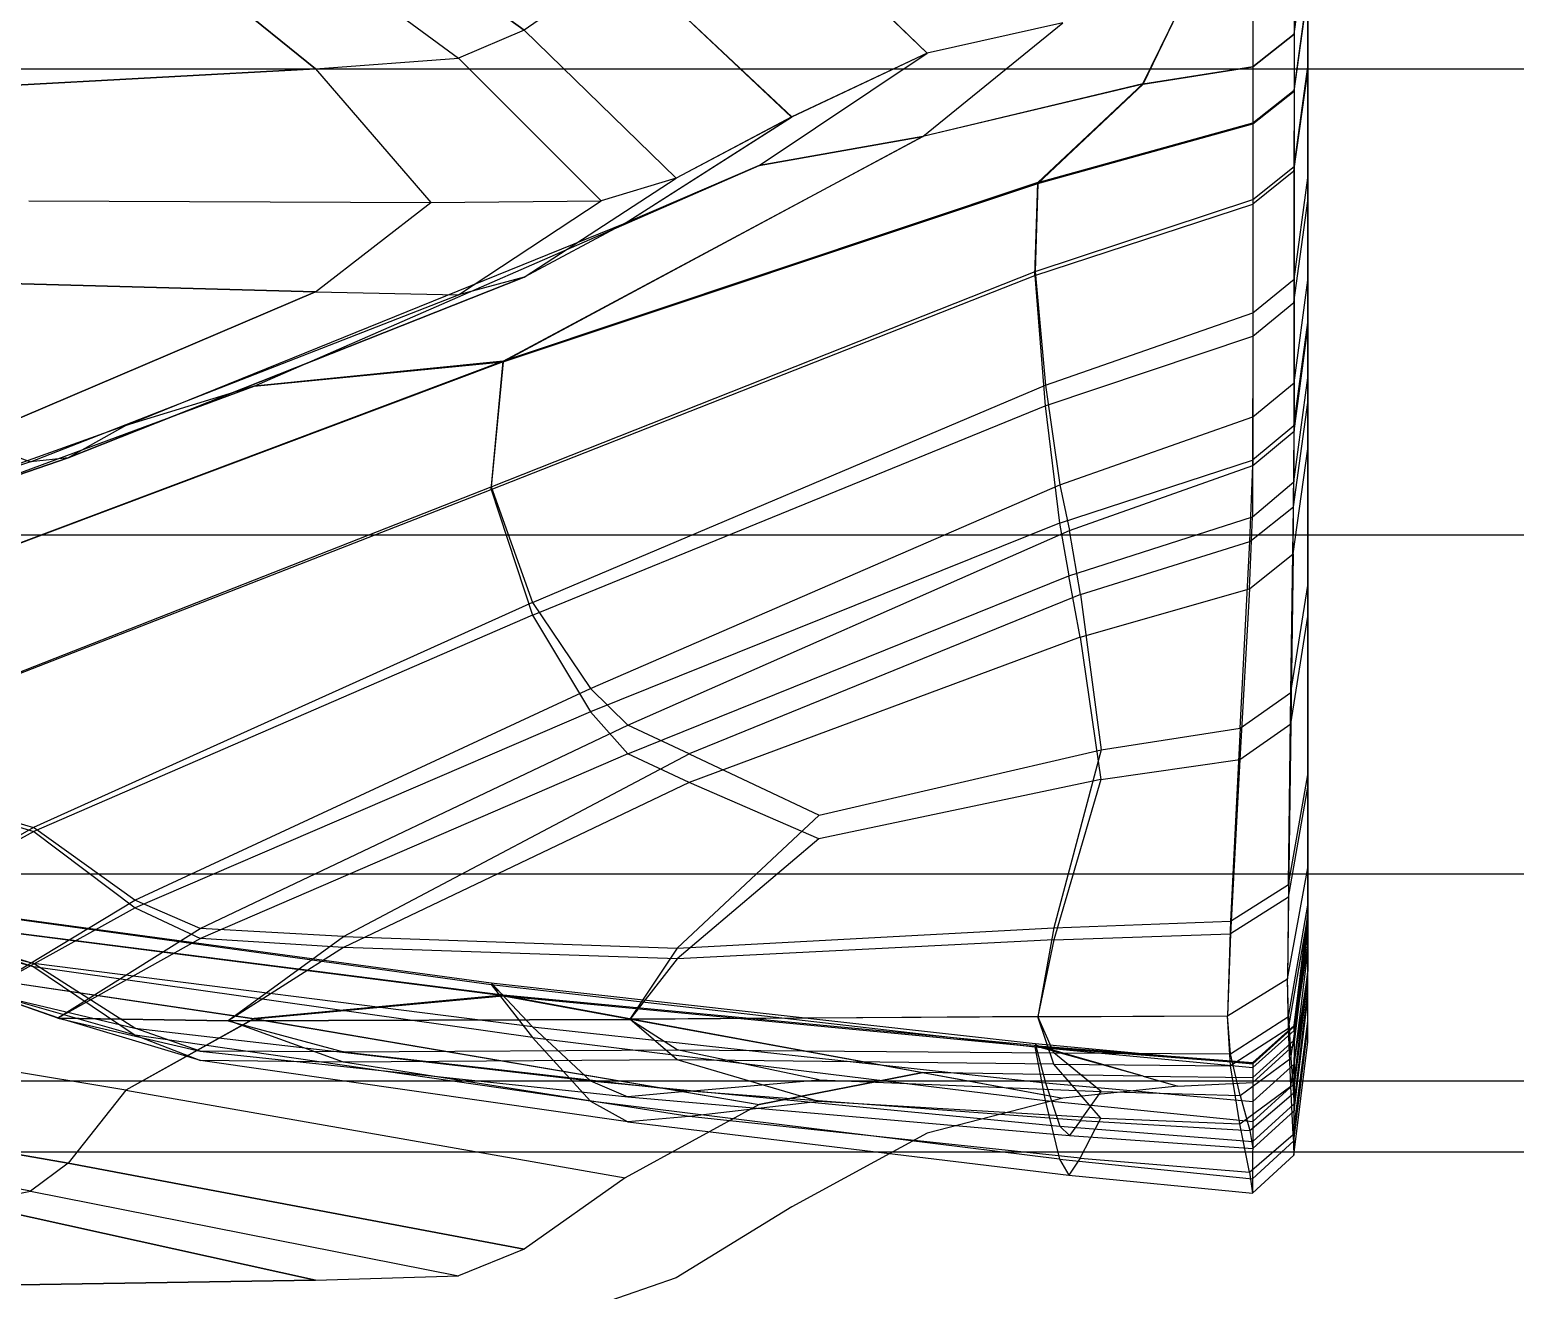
# Model space of a CAD drawing. Extents: x 11992 to 29481, y -6727 to 6811.
# Drawn here: x 12623.422 to 12627.122, y 1259.784 to 1262.924 of the extents above; entities that cross this region are included whole.
import ezdxf

# ---------------------------------------------------------------- set-up
doc = ezdxf.new("R2010")
doc.units = 0
doc.header["$MEASUREMENT"] = 0
doc.layers.get('0').update_dxf_attribs({"color": 8, "linetype": 'CONTINUOUS'})

msp = doc.modelspace()

# ---------------------------------------------------------------- linework, layer by layer
for p, q in [((12626.6047, 1264.8238, -1731.8398), (12626.6047, 1262.7319, -1732.2817)), ((12626.6047, 1264.2814, -1732.6739), (12626.6047, 1262.616, -1732.4489)), ((12626.6047, 1263.8358, -1748.8061), (12626.6047, 1262.497, -1749.0289)), ((12624.653, 1262.9228, -1751.149), (12623.5172, 1263.743, -1752.1422)), ((12623.5172, 1263.743, -1728.7237), (12624.653, 1262.9228, -1729.7169)), ((12623.4237, 1263.6333, -1752.09), (12624.4899, 1262.853, -1751.1603)), ((12623.4237, 1263.6333, -1728.7759), (12624.4899, 1262.853, -1729.7055)), ((12626.6047, 1263.5318, -1748.528), (12626.6047, 1261.8798, -1748.2073)), ((12623.2707, 1263.5244, -1751.9628), (12624.1333, 1262.8261, -1751.1358)), ((12624.1333, 1262.8261, -1729.73), (12623.2707, 1263.5244, -1728.903)), ((12626.6047, 1262.4346, -1732.849), (12626.6047, 1263.3649, -1734.2878)), ((12626.6047, 1263.2957, -1746.5831), (12626.6047, 1262.1945, -1748.7839)), ((12625.2381, 1263.2686, -1729.8384), (12625.6572, 1262.8654, -1730.3941)), ((12625.2381, 1263.2683, -1751.0275), (12625.6572, 1262.8654, -1750.4718)), ((12626.6047, 1262.8199, -1749.3242), (12626.6047, 1263.2395, -1749.1103)), ((12626.5709, 1262.9131, -1750.0904), (12626.6047, 1263.1563, -1749.9549)), ((12626.5709, 1262.9124, -1730.7753), (12626.6047, 1263.1558, -1730.9107)), ((12624.9048, 1263.0962, -1729.772), (12624.653, 1262.9228, -1729.7169)), ((12624.9048, 1263.0962, -1751.0939), (12624.653, 1262.9228, -1751.149)), ((12624.9048, 1263.0962, -1729.772), (12625.3196, 1262.7064, -1730.3022)), ((12624.9048, 1263.0962, -1751.0939), (12625.3192, 1262.7061, -1750.5637)), ((12626.5709, 1263.0556, -1750.3619), (12626.5709, 1262.7731, -1749.7753)), ((12626.5709, 1263.0556, -1730.5039), (12626.5709, 1261.9241, -1732.1356)), ((12626.5709, 1262.7731, -1749.7753), (12626.6047, 1263.0185, -1749.6441)), ((12626.5709, 1262.7707, -1731.0898), (12626.6047, 1263.0161, -1731.2209)), ((12626.4683, 1262.9751, -1730.4575), (12626.4683, 1261.8383, -1732.0968)), ((12626.4683, 1262.9751, -1750.4084), (12626.4683, 1262.6913, -1749.819)), ((12625.6463, 1262.6577, -1731.0561), (12625.9948, 1262.941, -1730.4378)), ((12625.6463, 1262.658, -1749.8097), (12625.9948, 1262.941, -1750.4281)), ((12625.9948, 1262.941, -1750.4281), (12625.6572, 1262.8654, -1750.4718)), ((12625.9948, 1262.941, -1730.4378), (12625.6572, 1262.8654, -1730.3941)), ((12626.1942, 1262.7884, -1750.0541), (12626.2814, 1262.9667, -1750.4133)), ((12626.1946, 1262.7879, -1730.8116), (12626.2814, 1262.9667, -1730.4526)), ((12626.6047, 1262.4939, -1748.4178), (12626.6047, 1262.9505, -1747.7542)), ((12624.653, 1262.9228, -1751.149), (12624.4899, 1262.853, -1751.1603)), ((12624.653, 1262.9228, -1729.7169), (12624.4899, 1262.853, -1729.7055)), ((12624.653, 1262.9228, -1751.149), (12625.0316, 1262.5535, -1750.6518)), ((12624.653, 1262.9228, -1729.7169), (12625.0316, 1262.5535, -1730.2141)), ((12626.4683, 1262.8318, -1750.1356), (12626.5709, 1262.9131, -1750.0904)), ((12626.4683, 1262.8313, -1730.7301), (12626.5709, 1262.9124, -1730.7753)), ((12626.6047, 1261.9146, -1747.084), (12626.6047, 1262.9116, -1745.662)), ((12625.2381, 1262.5857, -1749.8448), (12625.6572, 1262.8654, -1750.4718)), ((12625.2381, 1262.5855, -1731.021), (12625.6572, 1262.8654, -1730.3941)), ((12625.6572, 1262.8654, -1750.4718), (12625.3192, 1262.7061, -1750.5637)), ((12625.6572, 1262.8654, -1730.3941), (12625.3196, 1262.7064, -1730.3022)), ((12623.3012, 1262.7812, -1729.7818), (12624.1333, 1262.8261, -1729.73)), ((12624.1333, 1262.8261, -1751.1358), (12623.3012, 1262.7812, -1751.084)), ((12624.1333, 1262.8261, -1751.1358), (12624.4899, 1262.853, -1751.1603)), ((12624.1333, 1262.8261, -1729.73), (12624.4899, 1262.853, -1729.7055)), ((12624.1333, 1262.8261, -1751.1358), (12624.4208, 1262.493, -1750.6867)), ((12624.1333, 1262.8261, -1729.73), (12624.4208, 1262.493, -1730.1792)), ((12624.4899, 1262.853, -1751.1603), (12624.8452, 1262.497, -1750.6844)), ((12624.4899, 1262.853, -1729.7055), (12624.8452, 1262.4973, -1730.1815)), ((12626.1942, 1262.7884, -1750.0541), (12626.4683, 1262.8318, -1750.1356)), ((12626.1946, 1262.7879, -1730.8116), (12626.4683, 1262.8313, -1730.7301)), ((12626.5709, 1262.5833, -1731.4136), (12626.6047, 1262.8313, -1731.5402)), ((12626.6047, 1262.8313, -1731.5402), (12626.6047, 1262.3001, -1732.0808)), ((12651.3116, 1262.8249, -1730.3704), (12606.3119, 1262.8249, -1730.3704)), ((12651.3116, 1262.8249, -1750.4951), (12606.3119, 1262.8249, -1750.4951)), ((12626.5704, 1262.5717, -1749.4508), (12626.6047, 1262.8199, -1749.3242)), ((12626.1942, 1262.7884, -1750.0541), (12625.6463, 1262.658, -1749.8097)), ((12626.1946, 1262.7879, -1730.8116), (12625.6463, 1262.6577, -1731.0561)), ((12626.1942, 1262.7884, -1750.0541), (12625.9329, 1262.543, -1749.4781)), ((12626.1946, 1262.7879, -1730.8116), (12625.9329, 1262.5409, -1731.387)), ((12626.4683, 1262.6913, -1749.819), (12626.5709, 1262.7731, -1749.7753)), ((12626.4683, 1262.689, -1731.0461), (12626.5709, 1262.7707, -1731.0898)), ((12626.5709, 1262.7731, -1749.7753), (12626.5704, 1262.5717, -1749.4508)), ((12626.6047, 1262.647, -1744.5653), (12626.6047, 1262.7307, -1745.1285)), ((12624.9048, 1262.442, -1730.9051), (12625.3196, 1262.7064, -1730.3022)), ((12624.9048, 1262.442, -1749.9608), (12625.3192, 1262.7061, -1750.5637)), ((12625.3196, 1262.7064, -1730.3022), (12625.0316, 1262.5535, -1730.2141)), ((12625.3192, 1262.7061, -1750.5637), (12625.0316, 1262.5535, -1750.6518)), ((12625.9329, 1262.543, -1749.4781), (12626.4683, 1262.6913, -1749.819)), ((12625.9329, 1262.5409, -1731.387), (12626.4683, 1262.689, -1731.0461)), ((12626.4683, 1262.6913, -1749.819), (12626.4679, 1262.4892, -1749.493)), ((12624.6006, 1262.0977, -1748.4554), (12625.6463, 1262.658, -1749.8097)), ((12625.6463, 1262.6577, -1731.0561), (12624.6006, 1262.0967, -1732.4097)), ((12625.6463, 1262.658, -1749.8097), (12625.2381, 1262.5857, -1749.8448)), ((12625.2381, 1262.5855, -1731.021), (12625.6463, 1262.6577, -1731.0561)), ((12626.6047, 1260.9306, -1738.0381), (12626.6047, 1262.6274, -1739.8551)), ((12626.6047, 1260.7191, -1741.4425), (12626.6047, 1262.6251, -1741.0111)), ((12626.6047, 1262.5843, -1740.4329), (12626.6047, 1262.6165, -1739.5156)), ((12623.9807, 1262.0355, -1748.4642), (12625.2381, 1262.5857, -1749.8448)), ((12623.9807, 1262.0355, -1732.4015), (12625.2381, 1262.5855, -1731.021)), ((12625.2381, 1262.5857, -1749.8448), (12624.9048, 1262.442, -1749.9608)), ((12625.2381, 1262.5855, -1731.021), (12624.9048, 1262.442, -1730.9051)), ((12626.5704, 1262.5717, -1749.4508), (12626.4679, 1262.4892, -1749.493)), ((12626.4683, 1262.5006, -1731.3714), (12626.5709, 1262.5833, -1731.4136)), ((12626.5704, 1262.5717, -1749.4508), (12626.5704, 1261.7973, -1748.7311)), ((12626.6047, 1262.595, -1740.1602), (12626.6047, 1261.1919, -1739.8082)), ((12626.6047, 1261.8256, -1740.7176), (12626.6047, 1262.5943, -1740.7057)), ((12625.9329, 1262.543, -1749.4781), (12624.6006, 1262.0977, -1748.4554)), ((12624.6006, 1262.0967, -1732.4097), (12625.9329, 1262.5409, -1731.387)), ((12624.653, 1262.3075, -1750.0833), (12625.0316, 1262.5535, -1750.6518)), ((12624.653, 1262.3077, -1730.7825), (12625.0316, 1262.5535, -1730.2141)), ((12625.0316, 1262.5535, -1730.2141), (12624.8452, 1262.4973, -1730.1815)), ((12625.0316, 1262.5535, -1750.6518), (12624.8452, 1262.497, -1750.6844)), ((12625.9252, 1262.3113, -1749.082), (12625.9329, 1262.543, -1749.4781)), ((12625.9329, 1262.5409, -1731.387), (12625.9257, 1262.3218, -1731.7824)), ((12626.5709, 1262.3027, -1731.7127), (12626.6047, 1262.5547, -1731.8351)), ((12626.6047, 1261.7844, -1743.6911), (12626.6047, 1262.555, -1743.5551)), ((12626.6047, 1262.5416, -1741.6993), (12626.6047, 1260.7437, -1745.0121)), ((12623.4194, 1262.4977, -1750.6839), (12624.4208, 1262.493, -1750.6867)), ((12623.4194, 1262.4977, -1730.1819), (12624.4208, 1262.493, -1730.1792)), ((12624.1333, 1262.2705, -1730.6921), (12624.4208, 1262.493, -1730.1792)), ((12624.1333, 1262.2705, -1750.1738), (12624.4208, 1262.493, -1750.6867)), ((12624.4208, 1262.493, -1730.1792), (12624.8452, 1262.4973, -1730.1815)), ((12624.4208, 1262.493, -1750.6867), (12624.8452, 1262.497, -1750.6844)), ((12624.4899, 1262.2629, -1730.7276), (12624.8452, 1262.4973, -1730.1815)), ((12624.4899, 1262.2629, -1750.1382), (12624.8452, 1262.497, -1750.6844)), ((12625.9257, 1262.3218, -1731.7824), (12626.4683, 1262.5006, -1731.3714)), ((12626.5704, 1262.2443, -1749.1513), (12626.6047, 1262.497, -1749.0289)), ((12626.6047, 1262.4975, -1739.1392), (12626.6047, 1260.7144, -1735.843)), ((12625.9252, 1262.3113, -1749.082), (12626.4679, 1262.4892, -1749.493)), ((12626.4679, 1262.4892, -1749.493), (12626.4679, 1262.1601, -1749.1921)), ((12626.6047, 1262.4925, -1737.2803), (12626.6047, 1261.3033, -1735.3559)), ((12626.6047, 1261.037, -1746.2274), (12626.6047, 1262.4777, -1742.598)), ((12623.6612, 1261.9379, -1748.6516), (12624.9048, 1262.442, -1749.9608)), ((12623.6612, 1261.9379, -1732.2142), (12624.9048, 1262.442, -1730.9051)), ((12624.9048, 1262.442, -1730.9051), (12624.653, 1262.3077, -1730.7825)), ((12624.9048, 1262.442, -1749.9608), (12624.653, 1262.3075, -1750.0833)), ((12624.571, 1261.7849, -1733.0153), (12625.9257, 1262.3218, -1731.7824)), ((12624.571, 1261.7784, -1747.8491), (12625.9252, 1262.3113, -1749.082)), ((12625.9252, 1262.3113, -1749.082), (12625.951, 1261.9866, -1748.7869)), ((12625.9257, 1262.3218, -1731.7824), (12625.9515, 1262.0383, -1732.0773)), ((12623.3012, 1262.2932, -1750.2386), (12624.1333, 1262.2705, -1750.1738)), ((12624.1333, 1262.2705, -1730.6921), (12623.3012, 1262.2932, -1730.6273)), ((12624.653, 1262.3077, -1730.7825), (12623.5172, 1261.8576, -1731.9894)), ((12623.5172, 1261.8576, -1748.8765), (12624.653, 1262.3075, -1750.0833)), ((12624.653, 1262.3077, -1730.7825), (12624.4899, 1262.2629, -1730.7276)), ((12624.653, 1262.3075, -1750.0833), (12624.4899, 1262.2629, -1750.1382)), ((12626.4683, 1262.2188, -1731.6719), (12626.5709, 1262.3027, -1731.7127)), ((12626.5709, 1262.0445, -1731.9619), (12626.6047, 1262.3001, -1732.0808)), ((12623.2707, 1261.9034, -1731.7103), (12624.1333, 1262.2705, -1730.6921)), ((12624.1333, 1262.2705, -1750.1738), (12623.2707, 1261.9034, -1749.1556)), ((12623.4237, 1261.8478, -1731.8683), (12624.4899, 1262.2629, -1730.7276)), ((12623.4237, 1261.8478, -1748.9976), (12624.4899, 1262.2629, -1750.1382)), ((12624.1333, 1262.2705, -1730.6921), (12624.4899, 1262.2629, -1730.7276)), ((12624.1333, 1262.2705, -1750.1738), (12624.4899, 1262.2629, -1750.1382)), ((12626.4679, 1262.1601, -1749.1921), (12626.5704, 1262.2443, -1749.1513)), ((12625.9515, 1262.0383, -1732.0773), (12626.4683, 1262.2188, -1731.6719)), ((12625.951, 1261.9866, -1748.7869), (12626.4679, 1262.1601, -1749.1921)), ((12626.4679, 1262.1601, -1749.1921), (12626.4674, 1261.8516, -1748.9424)), ((12626.5704, 1261.9372, -1748.9028), (12626.6047, 1262.1945, -1748.7839)), ((12626.5709, 1261.9241, -1732.1356), (12626.6047, 1262.1814, -1732.2521)), ((12626.6047, 1261.046, -1737.0236), (12626.6047, 1262.1859, -1734.9812)), ((12624.6006, 1262.0977, -1748.4554), (12622.7528, 1261.4027, -1746.7795)), ((12624.6006, 1262.0967, -1732.4097), (12622.7528, 1261.4027, -1734.0854)), ((12624.6006, 1262.0977, -1748.4554), (12623.9807, 1262.0355, -1748.4642)), ((12623.9807, 1262.0355, -1732.4015), (12624.6006, 1262.0967, -1732.4097)), ((12624.571, 1261.7784, -1747.8491), (12624.6006, 1262.0977, -1748.4554)), ((12624.6006, 1262.0967, -1732.4097), (12624.571, 1261.7849, -1733.0153)), ((12626.5704, 1261.7973, -1748.7311), (12626.6047, 1262.0562, -1748.6146)), ((12622.471, 1261.479, -1747.05), (12623.9807, 1262.0355, -1748.4642)), ((12622.471, 1261.479, -1733.8156), (12623.9807, 1262.0355, -1732.4015)), ((12623.9807, 1262.0355, -1748.4642), (12623.6612, 1261.9379, -1748.6516)), ((12623.9807, 1262.0355, -1732.4015), (12623.6612, 1261.9379, -1732.2142)), ((12624.674, 1261.4973, -1733.2935), (12625.9515, 1262.0383, -1732.0773)), ((12625.9515, 1262.0383, -1732.0773), (12625.9877, 1261.7901, -1732.2907)), ((12626.4683, 1261.9592, -1731.9222), (12626.5709, 1262.0445, -1731.9619)), ((12624.674, 1261.4656, -1747.5713), (12625.951, 1261.9866, -1748.7869)), ((12625.951, 1261.9866, -1748.7869), (12625.9863, 1261.6948, -1748.5743)), ((12626.569, 1261.7355, -1732.5514), (12626.6047, 1261.9954, -1732.662)), ((12626.6047, 1261.9954, -1732.662), (12626.6047, 1260.8362, -1735.2307)), ((12623.6612, 1261.9379, -1748.6516), (12622.3489, 1261.4697, -1747.4048)), ((12623.6612, 1261.9379, -1732.2142), (12622.3489, 1261.4697, -1733.4611)), ((12623.6612, 1261.9379, -1748.6516), (12623.5172, 1261.8576, -1748.8765)), ((12623.6612, 1261.9379, -1732.2142), (12623.5172, 1261.8576, -1731.9894)), ((12625.9877, 1261.7901, -1732.2907), (12626.4683, 1261.9592, -1731.9222)), ((12623.2707, 1261.9034, -1731.7103), (12623.4237, 1261.8478, -1731.8683)), ((12623.2707, 1261.9034, -1749.1556), (12623.4237, 1261.8478, -1748.9976)), ((12626.5704, 1261.9372, -1748.9028), (12626.4674, 1261.8516, -1748.9424)), ((12626.4683, 1261.8383, -1732.0968), (12626.5709, 1261.9241, -1732.1356)), ((12626.569, 1261.7355, -1732.5514), (12626.5709, 1261.9241, -1732.1356)), ((12626.5685, 1261.6182, -1748.318), (12626.6047, 1261.8798, -1748.2073)), ((12626.6047, 1261.037, -1746.2274), (12626.6047, 1261.8798, -1748.2073)), ((12623.4237, 1261.8478, -1731.8683), (12622.2898, 1261.469, -1732.9465)), ((12623.4237, 1261.8478, -1748.9976), (12622.2898, 1261.4687, -1747.9193)), ((12623.5172, 1261.8576, -1731.9894), (12622.3132, 1261.4435, -1733.134)), ((12622.3132, 1261.4435, -1747.7319), (12623.5172, 1261.8576, -1748.8765)), ((12623.5172, 1261.8576, -1731.9894), (12623.4237, 1261.8478, -1731.8683)), ((12623.5172, 1261.8576, -1748.8765), (12623.4237, 1261.8478, -1748.9976)), ((12625.9863, 1261.6948, -1748.5743), (12626.4674, 1261.8516, -1748.9424)), ((12626.0111, 1261.6764, -1732.4415), (12626.4683, 1261.8383, -1732.0968)), ((12626.4602, 1261.6487, -1732.5145), (12626.4683, 1261.8383, -1732.0968)), ((12626.4674, 1261.8516, -1748.9424), (12626.4674, 1261.7107, -1748.7699)), ((12624.818, 1261.2828, -1733.3962), (12625.9877, 1261.7901, -1732.2907)), ((12625.9877, 1261.7901, -1732.2907), (12626.0111, 1261.6764, -1732.4415)), ((12626.4674, 1261.7107, -1748.7699), (12626.5704, 1261.7973, -1748.7311)), ((12626.5685, 1261.6182, -1748.318), (12626.5704, 1261.7973, -1748.7311)), ((12626.6047, 1260.6853, -1740.7351), (12626.6047, 1261.8149, -1740.4329)), ((12622.8425, 1261.1063, -1734.6586), (12624.571, 1261.7849, -1733.0153)), ((12622.8429, 1261.1044, -1746.2055), (12624.571, 1261.7784, -1747.8491)), ((12624.571, 1261.7849, -1733.0153), (12624.674, 1261.4973, -1733.2935)), ((12624.571, 1261.7784, -1747.8491), (12624.674, 1261.4656, -1747.5713)), ((12626.6047, 1261.0038, -1742.1343), (12626.6047, 1261.7706, -1741.7545)), ((12626.4602, 1261.6487, -1732.5145), (12626.569, 1261.7355, -1732.5514)), ((12626.5628, 1261.2728, -1733.5264), (12626.569, 1261.7355, -1732.5514)), ((12625.9863, 1261.6948, -1748.5743), (12624.818, 1261.2244, -1747.4699)), ((12625.9863, 1261.6948, -1748.5743), (12626.0096, 1261.5631, -1748.4256)), ((12626.0096, 1261.5631, -1748.4256), (12626.4674, 1261.7107, -1748.7699)), ((12626.4598, 1261.5312, -1748.3549), (12626.4674, 1261.7107, -1748.7699)), ((12651.3121, 1261.6645, -1748.1327), (12606.3119, 1261.6645, -1748.1327)), ((12651.3121, 1261.6645, -1732.7327), (12606.3119, 1261.6645, -1732.7327)), ((12624.9115, 1261.1912, -1733.4754), (12626.0111, 1261.6764, -1732.4415)), ((12626.0392, 1261.5167, -1732.7926), (12626.0111, 1261.6764, -1732.4415)), ((12626.0392, 1261.5167, -1732.7926), (12626.4602, 1261.6487, -1732.5145)), ((12626.4364, 1261.1841, -1733.4942), (12626.4602, 1261.6487, -1732.5145)), ((12626.6047, 1261.1135, -1743.8095), (12626.6047, 1261.6623, -1742.2704)), ((12626.4598, 1261.5312, -1748.3549), (12626.5685, 1261.6182, -1748.318)), ((12626.5685, 1261.6182, -1748.318), (12626.5628, 1261.195, -1747.345)), ((12624.911, 1261.1199, -1747.3925), (12626.0096, 1261.5631, -1748.4256)), ((12626.0378, 1261.4106, -1748.0768), (12626.0096, 1261.5631, -1748.4256)), ((12626.0378, 1261.4106, -1748.0768), (12626.4598, 1261.5312, -1748.3549)), ((12626.4598, 1261.5312, -1748.3549), (12626.4359, 1261.1059, -1747.3773)), ((12626.5628, 1261.2728, -1733.5264), (12626.6047, 1261.5393, -1733.6235)), ((12624.674, 1261.4973, -1733.2935), (12623.4309, 1260.9371, -1734.5792)), ((12624.674, 1261.4973, -1733.2935), (12624.818, 1261.2828, -1733.3962)), ((12626.0392, 1261.5167, -1732.7926), (12625.0645, 1261.1202, -1733.6269)), ((12626.0392, 1261.5167, -1732.7926), (12626.0902, 1261.1299, -1733.6073)), ((12624.674, 1261.4656, -1747.5713), (12623.4318, 1260.9266, -1746.2861)), ((12624.674, 1261.4656, -1747.5713), (12624.818, 1261.2244, -1747.4699)), ((12626.5628, 1261.195, -1747.345), (12626.6047, 1261.4625, -1747.248)), ((12626.0378, 1261.4106, -1748.0768), (12625.0641, 1261.0491, -1747.2428)), ((12626.0378, 1261.4106, -1748.0768), (12626.0897, 1261.0565, -1747.2641)), ((12623.6831, 1260.7559, -1734.5709), (12624.818, 1261.2828, -1733.3962)), ((12624.818, 1261.2828, -1733.3962), (12624.9115, 1261.1912, -1733.4754)), ((12626.4364, 1261.1841, -1733.4942), (12626.5628, 1261.2728, -1733.5264)), ((12626.5566, 1260.7947, -1734.5615), (12626.5628, 1261.2728, -1733.5264)), ((12624.818, 1261.2244, -1747.4699), (12623.6841, 1260.7363, -1746.2957)), ((12624.818, 1261.2244, -1747.4699), (12624.911, 1261.1199, -1747.3925)), ((12623.8462, 1260.6855, -1734.5782), (12624.9115, 1261.1912, -1733.4754)), ((12625.0645, 1261.1202, -1733.6269), (12624.9115, 1261.1912, -1733.4754)), ((12626.0902, 1261.1299, -1733.6073), (12626.4364, 1261.1841, -1733.4942)), ((12626.4364, 1261.1841, -1733.4942), (12626.4126, 1260.7036, -1734.534)), ((12626.4359, 1261.1059, -1747.3773), (12626.5628, 1261.195, -1747.345)), ((12626.5628, 1261.195, -1747.345), (12626.5566, 1260.7635, -1746.3098)), ((12626.6047, 1261.1919, -1739.8082), (12626.6047, 1260.578, -1738.9993)), ((12625.3878, 1260.9678, -1733.9467), (12626.0902, 1261.1299, -1733.6073)), ((12626.0902, 1261.1299, -1733.6073), (12625.972, 1260.6867, -1734.5681)), ((12626.6047, 1260.7194, -1741.0736), (12626.6047, 1261.1562, -1740.7279)), ((12622.8425, 1261.1063, -1734.6586), (12623.4309, 1260.9371, -1734.5792)), ((12622.8429, 1261.1044, -1746.2055), (12623.4318, 1260.9266, -1746.2861)), ((12624.911, 1261.1199, -1747.3925), (12623.8472, 1260.66, -1746.2895)), ((12624.2029, 1260.6655, -1734.6087), (12625.0645, 1261.1202, -1733.6269)), ((12625.0641, 1261.0491, -1747.2428), (12624.911, 1261.1199, -1747.3925)), ((12625.0645, 1261.1202, -1733.6269), (12625.3878, 1260.9678, -1733.9467)), ((12626.0897, 1261.0565, -1747.2641), (12626.4359, 1261.1059, -1747.3773)), ((12626.4359, 1261.1059, -1747.3773), (12626.4126, 1260.6722, -1746.3373)), ((12626.0897, 1261.0565, -1747.2641), (12625.3874, 1260.9087, -1746.9243)), ((12626.0897, 1261.0565, -1747.2641), (12625.972, 1260.6567, -1746.3029)), ((12626.5566, 1260.7947, -1734.5615), (12626.6047, 1261.068, -1734.6438)), ((12625.0641, 1261.0491, -1747.2428), (12624.2029, 1260.6376, -1746.2599)), ((12625.3874, 1260.9087, -1746.9243), (12625.0641, 1261.0491, -1747.2428)), ((12626.5566, 1260.7635, -1746.3098), (12626.6047, 1261.037, -1746.2274)), ((12626.6047, 1261.037, -1746.2274), (12626.6047, 1260.6417, -1743.8927)), ((12625.3878, 1260.9678, -1733.9467), (12625.034, 1260.6359, -1734.6706)), ((12623.4309, 1260.9371, -1734.5792), (12623.017, 1260.6991, -1735.1927)), ((12623.4318, 1260.9266, -1746.2861), (12623.017, 1260.6989, -1745.6718)), ((12623.6831, 1260.7559, -1734.5709), (12623.4309, 1260.9371, -1734.5792)), ((12623.4318, 1260.9266, -1746.2861), (12623.6841, 1260.7363, -1746.2957)), ((12625.3874, 1260.9087, -1746.9243), (12625.034, 1260.6097, -1746.1994)), ((12626.5546, 1260.5599, -1745.7103), (12626.6047, 1260.8364, -1745.6362)), ((12626.5546, 1260.5599, -1735.1567), (12626.6047, 1260.8362, -1735.2307)), ((12651.3121, 1260.8207, -1745.6397), (12606.3124, 1260.8207, -1745.6397)), ((12651.3121, 1260.8207, -1735.2257), (12606.3124, 1260.8207, -1735.2257)), ((12626.4126, 1260.7036, -1734.534), (12626.5566, 1260.7947, -1734.5615)), ((12626.5566, 1260.7947, -1734.5615), (12626.5546, 1260.5599, -1735.1567)), ((12624.6006, 1260.5189, -1738.3029), (12622.7528, 1260.7547, -1736.5039)), ((12624.6006, 1260.5174, -1742.5628), (12622.7528, 1260.7544, -1744.361)), ((12622.8425, 1260.7842, -1745.0057), (12624.571, 1260.5503, -1743.2432)), ((12622.8425, 1260.7842, -1745.0057), (12623.4309, 1260.5978, -1745.0215)), ((12622.8429, 1260.7838, -1735.8578), (12623.4318, 1260.5894, -1735.8387)), ((12622.8429, 1260.7838, -1735.8578), (12624.571, 1260.5456, -1737.6183)), ((12623.3055, 1260.5275, -1735.147), (12623.6831, 1260.7559, -1734.5709)), ((12623.8462, 1260.6855, -1734.5782), (12623.6831, 1260.7559, -1734.5709)), ((12626.5566, 1260.7635, -1746.3098), (12626.4126, 1260.6722, -1746.3373)), ((12626.5566, 1260.7635, -1746.3098), (12626.5546, 1260.5599, -1745.7103)), ((12623.6841, 1260.7363, -1746.2957), (12623.3055, 1260.527, -1745.7181)), ((12623.6841, 1260.7363, -1746.2957), (12623.8472, 1260.66, -1746.2895)), ((12626.5566, 1260.4659, -1745.0773), (12626.6047, 1260.7437, -1745.0121)), ((12626.5709, 1260.4438, -1739.7837), (12626.6047, 1260.722, -1739.7928)), ((12626.5709, 1260.4414, -1741.0827), (12626.6047, 1260.7194, -1741.0736)), ((12626.5709, 1260.4409, -1741.4568), (12626.6047, 1260.7191, -1741.4425)), ((12622.471, 1260.6855, -1744.0893), (12623.9807, 1260.4602, -1742.5864)), ((12622.471, 1260.6855, -1736.7764), (12623.9807, 1260.4607, -1738.2795)), ((12623.4318, 1260.5894, -1735.8387), (12623.017, 1260.6991, -1735.1927)), ((12623.4309, 1260.5978, -1745.0215), (12623.017, 1260.6989, -1745.6718)), ((12623.4919, 1260.4624, -1735.1295), (12623.8462, 1260.6855, -1734.5782)), ((12624.2029, 1260.6655, -1734.6087), (12623.8462, 1260.6855, -1734.5782)), ((12625.034, 1260.6359, -1734.6706), (12625.972, 1260.6867, -1734.5681)), ((12625.972, 1260.6867, -1734.5681), (12625.9329, 1260.4655, -1735.1313)), ((12625.972, 1260.6867, -1734.5681), (12626.4126, 1260.7036, -1734.534)), ((12626.4126, 1260.7036, -1734.534), (12626.4049, 1260.4676, -1735.132)), ((12626.5566, 1260.4361, -1735.7777), (12626.6047, 1260.7144, -1735.843)), ((12626.5709, 1260.4316, -1739.4019), (12626.6047, 1260.7101, -1739.4164)), ((12626.5709, 1260.4073, -1740.1265), (12626.6047, 1260.686, -1740.1308)), ((12626.5709, 1260.4068, -1740.7395), (12626.6047, 1260.6853, -1740.7351)), ((12626.6047, 1260.4383, -1738.6357), (12626.6047, 1260.7101, -1739.4164)), ((12626.6047, 1260.6741, -1740.4329), (12626.6047, 1260.686, -1740.1308)), ((12623.8472, 1260.66, -1746.2895), (12623.4919, 1260.4621, -1745.7354)), ((12624.2029, 1260.6376, -1746.2599), (12623.8472, 1260.66, -1746.2895)), ((12623.9158, 1260.4557, -1735.1277), (12624.2029, 1260.6655, -1734.6087)), ((12624.2029, 1260.6655, -1734.6087), (12625.034, 1260.6359, -1734.6706)), ((12625.972, 1260.6567, -1746.3029), (12625.034, 1260.6097, -1746.1994)), ((12625.972, 1260.6567, -1746.3029), (12625.9329, 1260.4657, -1745.7354)), ((12625.972, 1260.6567, -1746.3029), (12626.4126, 1260.6722, -1746.3373)), ((12626.4126, 1260.6722, -1746.3373), (12626.4049, 1260.4679, -1745.735)), ((12626.5709, 1260.3951, -1740.4329), (12626.6047, 1260.6741, -1740.4329)), ((12624.2029, 1260.6376, -1746.2599), (12623.9158, 1260.4555, -1745.7371)), ((12625.034, 1260.6097, -1746.1994), (12624.2029, 1260.6376, -1746.2599)), ((12625.034, 1260.6359, -1734.6706), (12624.9162, 1260.4593, -1735.129)), ((12625.034, 1260.6097, -1746.1994), (12624.9162, 1260.459, -1745.7366)), ((12626.5628, 1260.3625, -1743.942), (12626.6047, 1260.6417, -1743.8927)), ((12626.5709, 1260.3477, -1741.8562), (12626.6047, 1260.6269, -1741.8362)), ((12623.6831, 1260.4369, -1745.1049), (12623.4309, 1260.5978, -1745.0215)), ((12624.674, 1260.4404, -1743.6279), (12623.4309, 1260.5978, -1745.0215)), ((12623.4318, 1260.5894, -1735.8387), (12623.6841, 1260.4197, -1735.7518)), ((12624.674, 1260.4135, -1737.2212), (12623.4318, 1260.5894, -1735.8387)), ((12626.5628, 1260.2924, -1736.8899), (12626.6047, 1260.5725, -1736.9396)), ((12626.5704, 1260.2979, -1738.9789), (12626.6047, 1260.578, -1738.9993)), ((12624.6006, 1260.5174, -1742.5628), (12624.571, 1260.5503, -1743.2432)), ((12624.571, 1260.5503, -1743.2432), (12625.9257, 1260.3987, -1741.907)), ((12624.571, 1260.5503, -1743.2432), (12624.674, 1260.4404, -1743.6279)), ((12624.571, 1260.5456, -1737.6183), (12624.674, 1260.4135, -1737.2212)), ((12624.571, 1260.5456, -1737.6183), (12625.9252, 1260.3906, -1738.9524)), ((12624.571, 1260.5456, -1737.6183), (12624.6006, 1260.5189, -1738.3029)), ((12626.4049, 1260.4679, -1745.735), (12626.5546, 1260.5599, -1745.7103)), ((12626.4049, 1260.4676, -1735.132), (12626.5546, 1260.5599, -1735.1567)), ((12626.5566, 1260.4361, -1735.7777), (12626.5546, 1260.5599, -1735.1567)), ((12626.5566, 1260.4659, -1745.0773), (12626.5546, 1260.5599, -1745.7103)), ((12626.569, 1260.2754, -1742.8662), (12626.6047, 1260.5561, -1742.832)), ((12623.6612, 1260.2824, -1738.3929), (12622.3489, 1260.5003, -1737.0791)), ((12623.6612, 1260.2824, -1742.473), (12622.3489, 1260.5003, -1743.7868)), ((12623.4919, 1260.4624, -1735.1295), (12623.3055, 1260.5275, -1735.147)), ((12623.6841, 1260.4197, -1735.7518), (12623.3055, 1260.5275, -1735.147)), ((12623.4919, 1260.4621, -1745.7354), (12623.3055, 1260.527, -1745.7181)), ((12623.3055, 1260.527, -1745.7181), (12623.6831, 1260.4369, -1745.1049)), ((12624.6006, 1260.5189, -1738.3029), (12623.9807, 1260.4607, -1738.2795)), ((12623.9807, 1260.4602, -1742.5864), (12624.6006, 1260.5174, -1742.5628)), ((12625.9329, 1260.393, -1739.4112), (12624.6006, 1260.5189, -1738.3029)), ((12624.6006, 1260.5189, -1738.3029), (12625.6463, 1260.3269, -1739.7558)), ((12624.6006, 1260.5174, -1742.5628), (12625.9329, 1260.3908, -1741.455)), ((12624.6006, 1260.5174, -1742.5628), (12625.9948, 1260.2628, -1740.4329)), ((12626.5709, 1260.2485, -1742.2011), (12626.6047, 1260.5294, -1742.1763)), ((12626.5709, 1260.2309, -1742.4118), (12626.6047, 1260.512, -1742.3841)), ((12626.6047, 1260.4032, -1738.42), (12626.6047, 1260.5294, -1742.1763)), ((12623.4919, 1260.4624, -1735.1295), (12623.9158, 1260.4557, -1735.1277)), ((12623.8467, 1260.3567, -1735.7083), (12623.4919, 1260.4624, -1735.1295)), ((12623.4919, 1260.4621, -1745.7354), (12623.9158, 1260.4555, -1745.7371)), ((12623.4919, 1260.4621, -1745.7354), (12623.8462, 1260.3796, -1745.1464)), ((12623.9807, 1260.4607, -1738.2795), (12623.6612, 1260.2824, -1738.3929)), ((12623.9807, 1260.4602, -1742.5864), (12623.6612, 1260.2824, -1742.473)), ((12623.9158, 1260.4557, -1735.1277), (12624.9162, 1260.4593, -1735.129)), ((12623.9158, 1260.4555, -1745.7371), (12624.9162, 1260.459, -1745.7366)), ((12623.9807, 1260.4607, -1738.2795), (12625.2381, 1260.2466, -1739.7501)), ((12623.9807, 1260.4602, -1742.5864), (12625.2381, 1260.2466, -1741.1157)), ((12625.9329, 1260.4657, -1745.7354), (12624.9162, 1260.459, -1745.7366)), ((12625.9329, 1260.4655, -1735.1313), (12624.9162, 1260.4593, -1735.129)), ((12625.034, 1260.3584, -1735.6052), (12624.9162, 1260.4593, -1735.129)), ((12625.034, 1260.383, -1745.2512), (12624.9162, 1260.459, -1745.7366)), ((12625.9329, 1260.4657, -1745.7354), (12626.4049, 1260.4679, -1745.735)), ((12625.9329, 1260.4655, -1735.1313), (12626.4049, 1260.4676, -1735.132)), ((12625.972, 1260.3758, -1745.1371), (12625.9329, 1260.4657, -1745.7354)), ((12625.972, 1260.3472, -1735.7182), (12625.9329, 1260.4655, -1735.1313)), ((12626.4126, 1260.3734, -1745.099), (12626.4049, 1260.4679, -1745.735)), ((12626.4126, 1260.3434, -1735.7559), (12626.4049, 1260.4676, -1735.132)), ((12626.4126, 1260.3734, -1745.099), (12626.5566, 1260.4659, -1745.0773)), ((12626.5566, 1260.4659, -1745.0773), (12626.5628, 1260.3625, -1743.942)), ((12623.6831, 1260.4369, -1745.1049), (12624.818, 1260.306, -1743.8241)), ((12623.8462, 1260.3796, -1745.1464), (12623.6831, 1260.4369, -1745.1049)), ((12624.2029, 1260.3522, -1735.6716), (12623.9158, 1260.4557, -1735.1277)), ((12623.9158, 1260.4555, -1745.7371), (12624.2029, 1260.3777, -1745.1828)), ((12624.674, 1260.4404, -1743.6279), (12625.9515, 1260.301, -1742.3042)), ((12624.674, 1260.4404, -1743.6279), (12624.818, 1260.306, -1743.8241)), ((12626.5566, 1260.4361, -1735.7777), (12626.4126, 1260.3434, -1735.7559)), ((12626.5709, 1260.4316, -1739.4019), (12626.4679, 1260.3389, -1739.3972)), ((12626.4683, 1260.3513, -1739.7806), (12626.5709, 1260.4438, -1739.7837)), ((12626.4683, 1260.3486, -1741.0858), (12626.5709, 1260.4414, -1741.0827)), ((12626.4683, 1260.3482, -1741.4616), (12626.5709, 1260.4409, -1741.4568)), ((12626.5628, 1260.2924, -1736.8899), (12626.5566, 1260.4361, -1735.7777)), ((12626.5685, 1260.1724, -1737.944), (12626.6047, 1260.4543, -1737.9791)), ((12626.5704, 1260.1562, -1738.6101), (12626.6047, 1260.4383, -1738.6357)), ((12626.5709, 1260.4316, -1739.4019), (12626.5704, 1260.2979, -1738.9789)), ((12626.5709, 1260.4316, -1739.4019), (12626.5709, 1260.4409, -1741.4568)), ((12626.5709, 1260.4409, -1741.4568), (12626.5709, 1260.2309, -1742.4118)), ((12624.818, 1260.2552, -1737.0127), (12623.6841, 1260.4197, -1735.7518)), ((12623.6841, 1260.4197, -1735.7518), (12623.8467, 1260.3567, -1735.7083)), ((12624.674, 1260.4135, -1737.2212), (12625.951, 1260.2569, -1738.5344)), ((12624.674, 1260.4135, -1737.2212), (12624.818, 1260.2552, -1737.0127)), ((12625.9252, 1260.3906, -1738.9524), (12625.9329, 1260.393, -1739.4112)), ((12625.9252, 1260.3906, -1738.9524), (12625.951, 1260.2569, -1738.5344)), ((12625.9252, 1260.3906, -1738.9524), (12626.4679, 1260.3389, -1739.3972)), ((12625.9329, 1260.3908, -1741.455), (12625.9257, 1260.3987, -1741.907)), ((12625.9257, 1260.3987, -1741.907), (12625.9515, 1260.301, -1742.3042)), ((12625.9257, 1260.3987, -1741.907), (12626.4683, 1260.3482, -1741.4616)), ((12626.1946, 1260.3176, -1740.0327), (12625.9329, 1260.393, -1739.4112)), ((12625.9329, 1260.393, -1739.4112), (12626.4683, 1260.3513, -1739.7806)), ((12625.9329, 1260.3908, -1741.455), (12626.4683, 1260.3486, -1741.0858)), ((12626.1946, 1260.3172, -1740.8332), (12625.9329, 1260.3908, -1741.455)), ((12626.4683, 1260.3145, -1740.1251), (12626.5709, 1260.4073, -1740.1265)), ((12626.4683, 1260.3138, -1740.741), (12626.5709, 1260.4068, -1740.7395)), ((12626.4683, 1260.3021, -1740.4329), (12626.5709, 1260.3951, -1740.4329)), ((12626.5704, 1260.1207, -1738.3914), (12626.6047, 1260.4032, -1738.42)), ((12624.2029, 1260.3777, -1745.1828), (12623.8462, 1260.3796, -1745.1464)), ((12623.8462, 1260.3796, -1745.1464), (12624.9115, 1260.2664, -1743.9384)), ((12624.2029, 1260.3522, -1735.6716), (12623.8467, 1260.3567, -1735.7083)), ((12624.911, 1260.2034, -1736.8934), (12623.8467, 1260.3567, -1735.7083)), ((12624.2029, 1260.3777, -1745.1828), (12625.034, 1260.383, -1745.2512)), ((12624.2029, 1260.3777, -1745.1828), (12625.0645, 1260.2805, -1744.1052)), ((12625.034, 1260.3584, -1735.6052), (12624.2029, 1260.3522, -1735.6716)), ((12625.0641, 1260.217, -1736.7283), (12624.2029, 1260.3522, -1735.6716)), ((12625.3878, 1260.3083, -1744.4584), (12625.034, 1260.383, -1745.2512)), ((12625.034, 1260.383, -1745.2512), (12625.972, 1260.3758, -1745.1371)), ((12625.3874, 1260.2545, -1736.3823), (12625.034, 1260.3584, -1735.6052)), ((12625.972, 1260.3472, -1735.7182), (12625.034, 1260.3584, -1735.6052)), ((12626.0902, 1260.2793, -1744.0834), (12625.972, 1260.3758, -1745.1371)), ((12625.972, 1260.3758, -1745.1371), (12626.4126, 1260.3734, -1745.099)), ((12626.0897, 1260.2127, -1736.7505), (12625.972, 1260.3472, -1735.7182)), ((12625.972, 1260.3472, -1735.7182), (12626.4126, 1260.3434, -1735.7559)), ((12626.4369, 1260.2695, -1743.9584), (12626.4126, 1260.3734, -1745.099)), ((12626.4369, 1260.2695, -1743.9584), (12626.5628, 1260.3625, -1743.942)), ((12626.4683, 1260.3513, -1739.7806), (12626.4679, 1260.3389, -1739.3972)), ((12626.4683, 1260.3513, -1739.7806), (12626.4683, 1260.1372, -1742.4211)), ((12626.4683, 1260.2545, -1741.8629), (12626.5709, 1260.3477, -1741.8562)), ((12626.5628, 1260.3625, -1743.942), (12626.569, 1260.2754, -1742.8662)), ((12623.5172, 1260.1004, -1742.3184), (12622.3132, 1260.3141, -1743.5166)), ((12622.3132, 1260.3141, -1737.3493), (12623.5172, 1260.1004, -1738.5475)), ((12625.6463, 1260.3269, -1739.7558), (12625.2381, 1260.2466, -1739.7501)), ((12625.2381, 1260.2466, -1741.1157), (12625.6463, 1260.3265, -1741.11)), ((12626.1946, 1260.3176, -1740.0327), (12625.6463, 1260.3269, -1739.7558)), ((12625.6463, 1260.3269, -1739.7558), (12625.9948, 1260.2628, -1740.4329)), ((12626.1946, 1260.3172, -1740.8332), (12625.6463, 1260.3265, -1741.11)), ((12626.1946, 1260.3176, -1740.0327), (12626.4683, 1260.3145, -1740.1251)), ((12626.1946, 1260.3176, -1740.0327), (12626.2814, 1260.2924, -1740.4329)), ((12626.1946, 1260.3172, -1740.8332), (12626.2814, 1260.2924, -1740.4329)), ((12626.1946, 1260.3172, -1740.8332), (12626.4683, 1260.3138, -1740.741)), ((12626.4359, 1260.1989, -1736.8732), (12626.4126, 1260.3434, -1735.7559)), ((12626.4679, 1260.3389, -1739.3972), (12626.4679, 1260.2044, -1738.9721)), ((12651.3121, 1260.3048, -1743.0588), (12606.3119, 1260.3048, -1743.0588)), ((12651.3121, 1260.3048, -1737.8066), (12606.3119, 1260.3048, -1737.8066)), ((12623.6612, 1260.2824, -1738.3929), (12623.5172, 1260.1004, -1738.5475)), ((12623.6612, 1260.2824, -1742.473), (12623.5172, 1260.1004, -1742.3184)), ((12623.6612, 1260.2824, -1738.3929), (12624.9048, 1260.0644, -1739.7788)), ((12623.6612, 1260.2824, -1742.473), (12624.9048, 1260.0644, -1741.0871)), ((12624.818, 1260.306, -1743.8241), (12625.9877, 1260.1927, -1742.6131)), ((12624.818, 1260.306, -1743.8241), (12624.9115, 1260.2664, -1743.9384)), ((12625.0645, 1260.2805, -1744.1052), (12624.9115, 1260.2664, -1743.9384)), ((12625.0645, 1260.2805, -1744.1052), (12625.3878, 1260.3083, -1744.4584)), ((12626.0392, 1260.2068, -1743.1845), (12625.0645, 1260.2805, -1744.1052)), ((12625.3878, 1260.3083, -1744.4584), (12626.0902, 1260.2793, -1744.0834)), ((12625.9515, 1260.301, -1742.3042), (12625.9877, 1260.1927, -1742.6131)), ((12625.9515, 1260.301, -1742.3042), (12626.4683, 1260.2545, -1741.8629)), ((12626.2814, 1260.2924, -1740.4329), (12625.9948, 1260.2628, -1740.4329)), ((12626.0392, 1260.2068, -1743.1845), (12626.0902, 1260.2793, -1744.0834)), ((12626.0902, 1260.2793, -1744.0834), (12626.4369, 1260.2695, -1743.9584)), ((12626.2814, 1260.2924, -1740.4329), (12626.4683, 1260.3021, -1740.4329)), ((12626.4359, 1260.1989, -1736.8732), (12626.5628, 1260.2924, -1736.8899)), ((12626.4602, 1260.182, -1742.8776), (12626.569, 1260.2754, -1742.8662)), ((12626.4679, 1260.2044, -1738.9721), (12626.5704, 1260.2979, -1738.9789)), ((12626.5685, 1260.1724, -1737.944), (12626.5628, 1260.2924, -1736.8899)), ((12626.569, 1260.2754, -1742.8662), (12626.5709, 1260.2309, -1742.4118)), ((12626.5704, 1260.2979, -1738.9789), (12626.5704, 1260.1207, -1738.3914)), ((12623.4237, 1260.0313, -1742.2183), (12622.2898, 1260.2423, -1743.3417)), ((12623.4237, 1260.0313, -1738.6476), (12622.2898, 1260.2423, -1737.5242)), ((12625.9863, 1260.1105, -1738.2044), (12624.818, 1260.2552, -1737.0127)), ((12624.818, 1260.2552, -1737.0127), (12624.911, 1260.2034, -1736.8934)), ((12625.2381, 1260.2466, -1739.7501), (12624.9048, 1260.0644, -1739.7788)), ((12625.2381, 1260.2466, -1741.1157), (12624.9048, 1260.0644, -1741.0871)), ((12624.9115, 1260.2664, -1743.9384), (12626.0111, 1260.1696, -1742.8004)), ((12625.3874, 1260.2545, -1736.3823), (12625.0641, 1260.217, -1736.7283)), ((12625.2381, 1260.2466, -1741.1157), (12625.2381, 1260.2466, -1739.7501)), ((12626.0897, 1260.2127, -1736.7505), (12625.3874, 1260.2545, -1736.3823)), ((12625.9948, 1260.2628, -1740.4329), (12625.6572, 1260.1755, -1740.4329)), ((12625.951, 1260.2569, -1738.5344), (12625.9863, 1260.1105, -1738.2044)), ((12625.951, 1260.2569, -1738.5344), (12626.4679, 1260.2044, -1738.9721)), ((12626.4369, 1260.2695, -1743.9584), (12626.4602, 1260.182, -1742.8776)), ((12626.4683, 1260.1548, -1742.2094), (12626.5709, 1260.2485, -1742.2011)), ((12625.0641, 1260.217, -1736.7283), (12624.911, 1260.2034, -1736.8934)), ((12624.911, 1260.2034, -1736.8934), (12626.0096, 1260.0709, -1738.0098)), ((12626.0378, 1260.1131, -1737.6315), (12625.0641, 1260.217, -1736.7283)), ((12626.0392, 1260.2068, -1743.1845), (12626.0111, 1260.1696, -1742.8004)), ((12626.0378, 1260.1131, -1737.6315), (12626.0897, 1260.2127, -1736.7505)), ((12626.0392, 1260.2068, -1743.1845), (12626.4602, 1260.182, -1742.8776)), ((12626.0897, 1260.2127, -1736.7505), (12626.4359, 1260.1989, -1736.8732)), ((12626.4598, 1260.0783, -1737.9325), (12626.4359, 1260.1989, -1736.8732)), ((12626.4679, 1260.2044, -1738.9721), (12626.4674, 1260.0621, -1738.6016)), ((12626.4683, 1260.1372, -1742.4211), (12626.5709, 1260.2309, -1742.4118)), ((12625.6572, 1260.1755, -1740.4329), (12625.3196, 1259.9917, -1740.4329)), ((12625.9877, 1260.1927, -1742.6131), (12626.0111, 1260.1696, -1742.8004)), ((12625.9877, 1260.1927, -1742.6131), (12626.4683, 1260.1548, -1742.2094)), ((12626.0111, 1260.1696, -1742.8004), (12626.4683, 1260.1372, -1742.4211)), ((12626.4598, 1260.0783, -1737.9325), (12626.5685, 1260.1724, -1737.944)), ((12626.4602, 1260.182, -1742.8776), (12626.4683, 1260.1372, -1742.4211)), ((12626.5685, 1260.1724, -1737.944), (12626.5704, 1260.1207, -1738.3914)), ((12651.3116, 1260.1286, -1740.4327), (12606.3119, 1260.1286, -1740.4327)), ((12626.5704, 1260.1562, -1738.6101), (12626.4674, 1260.0621, -1738.6016)), ((12623.5172, 1260.1004, -1742.3184), (12623.4237, 1260.0313, -1742.2183)), ((12623.5172, 1260.1004, -1738.5475), (12623.4237, 1260.0313, -1738.6476)), ((12623.5172, 1260.1004, -1738.5475), (12624.653, 1259.8866, -1739.8177)), ((12624.653, 1259.8866, -1741.0482), (12623.5172, 1260.1004, -1742.3184)), ((12625.9863, 1260.1105, -1738.2044), (12626.0096, 1260.0709, -1738.0098)), ((12625.9863, 1260.1105, -1738.2044), (12626.4674, 1260.0621, -1738.6016)), ((12626.0378, 1260.1131, -1737.6315), (12626.0096, 1260.0709, -1738.0098)), ((12626.0378, 1260.1131, -1737.6315), (12626.4598, 1260.0783, -1737.9325)), ((12626.4674, 1260.0265, -1738.3818), (12626.5704, 1260.1207, -1738.3914)), ((12624.9048, 1260.0644, -1739.7788), (12624.653, 1259.8866, -1739.8177)), ((12624.9048, 1260.0644, -1741.0871), (12624.653, 1259.8866, -1741.0482)), ((12624.9048, 1260.0644, -1741.0871), (12624.9048, 1260.0644, -1739.7788)), ((12626.0096, 1260.0709, -1738.0098), (12626.4674, 1260.0265, -1738.3818)), ((12626.4598, 1260.0783, -1737.9325), (12626.4674, 1260.0265, -1738.3818)), ((12626.4674, 1260.0621, -1738.6016), (12626.4674, 1260.0265, -1738.3818)), ((12623.2707, 1260.0005, -1738.8122), (12623.4237, 1260.0313, -1738.6476)), ((12623.2707, 1260.0005, -1742.0537), (12623.4237, 1260.0313, -1742.2183)), ((12623.4237, 1260.0313, -1742.2183), (12624.4899, 1259.8205, -1741.023)), ((12623.4237, 1260.0313, -1738.6476), (12624.4899, 1259.8205, -1739.8429)), ((12624.1333, 1259.8093, -1739.8775), (12623.2707, 1260.0005, -1738.8122)), ((12623.2707, 1260.0005, -1742.0537), (12624.1333, 1259.8093, -1740.9884)), ((12625.3196, 1259.9917, -1740.4329), (12625.0316, 1259.8155, -1740.4329)), ((12624.653, 1259.8866, -1741.0482), (12624.4899, 1259.8205, -1741.023)), ((12624.653, 1259.8866, -1739.8177), (12624.4899, 1259.8205, -1739.8429)), ((12624.653, 1259.8866, -1741.0482), (12624.653, 1259.8866, -1739.8177)), ((12623.3012, 1259.7965, -1739.9449), (12624.1333, 1259.8093, -1739.8775)), ((12624.1333, 1259.8093, -1740.9884), (12623.3012, 1259.7965, -1740.921)), ((12624.1333, 1259.8093, -1740.9884), (12624.4899, 1259.8205, -1741.023)), ((12624.1333, 1259.8093, -1739.8775), (12624.4899, 1259.8205, -1739.8429)), ((12624.1333, 1259.8093, -1739.8775), (12624.1333, 1259.8093, -1740.9884)), ((12624.4899, 1259.8205, -1739.8429), (12624.4899, 1259.8205, -1741.023)), ((12625.0316, 1259.8155, -1740.4329), (12624.8452, 1259.7502, -1740.4329))]:
    msp.add_line(p, q)

doc.saveas('drawing.dxf')
